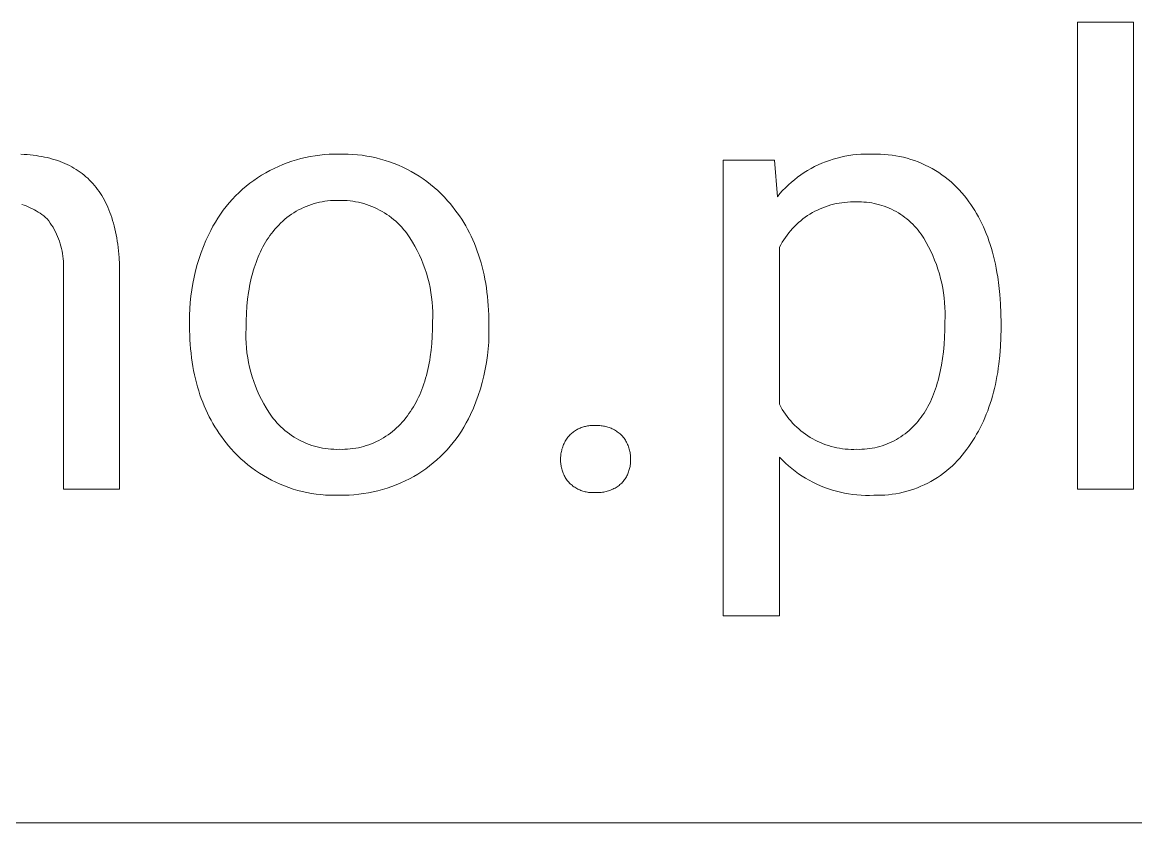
# Model space of a CAD drawing. Header units: millimetres. Extents: x 0 to 4030, y 0 to 2816.
# Drawn here: x 2957.8 to 3053.8, y 225.3 to 294.3 of the extents above; entities that cross this region are included whole.
import ezdxf

# ---------------------------------------------------------------- set-up
doc = ezdxf.new("R2010")
doc.units = ezdxf.units.MM
doc.header["$MEASUREMENT"] = 0
doc.layers.add('Domyślny', color=7, linetype='Continuous', true_color=0x000000)

msp = doc.modelspace()

# ---------------------------------------------------------------- linework, layer by layer
at = {"layer": 'Domyślny', "color": 18, "lineweight": 15, "true_color": 0x000000}
for p, q in [((3048.744, 254.042), (3048.744, 294.304)), ((3048.744, 294.304), (3053.589, 294.304)), ((3053.589, 294.304), (3053.589, 254.042)), ((2957.642, 282.923), (2957.912, 282.91)), ((2957.912, 282.91), (2958.178, 282.893)), ((2958.178, 282.893), (2958.44, 282.871)), ((2958.44, 282.871), (2958.697, 282.844)), ((2958.697, 282.844), (2958.95, 282.811)), ((2958.95, 282.811), (2959.198, 282.774)), ((2959.198, 282.774), (2959.442, 282.732)), ((2959.442, 282.732), (2959.681, 282.685)), ((2959.681, 282.685), (2959.917, 282.633)), ((2959.917, 282.633), (2960.148, 282.576)), ((2960.148, 282.576), (2960.374, 282.514)), ((2960.374, 282.514), (2960.596, 282.447)), ((2960.596, 282.447), (2960.814, 282.375)), ((2960.814, 282.375), (2961.027, 282.299)), ((2961.027, 282.299), (2961.236, 282.217)), ((2980.617, 282.19), (2981.006, 282.324)), ((2981.006, 282.324), (2981.399, 282.445)), ((2981.399, 282.445), (2981.795, 282.553)), ((2981.795, 282.553), (2982.196, 282.648)), ((2982.196, 282.648), (2982.599, 282.729)), ((2982.599, 282.729), (2983.005, 282.797)), ((2983.005, 282.797), (2983.412, 282.851)), ((2983.412, 282.851), (2983.822, 282.892)), ((2983.822, 282.892), (2984.232, 282.919)), ((2984.232, 282.919), (2984.643, 282.932)), ((2984.643, 282.932), (2985.054, 282.931)), ((2985.054, 282.931), (2985.46, 282.939)), ((2985.46, 282.939), (2985.865, 282.934)), ((2985.865, 282.934), (2986.27, 282.914)), ((2986.27, 282.914), (2986.674, 282.881)), ((2986.674, 282.881), (2987.077, 282.834)), ((2987.077, 282.834), (2987.478, 282.774)), ((2987.478, 282.774), (2987.876, 282.7)), ((2987.876, 282.7), (2988.272, 282.612)), ((2988.272, 282.612), (2988.665, 282.511)), ((2988.665, 282.511), (2989.054, 282.397)), ((2989.054, 282.397), (2989.439, 282.27)), ((3018.206, 243.139), (3018.206, 282.408)), ((3018.206, 282.408), (3022.635, 282.408)), ((3022.635, 282.408), (3022.876, 279.268)), ((3027.032, 282.279), (3027.357, 282.397)), ((3027.357, 282.397), (3027.686, 282.505)), ((3027.686, 282.505), (3028.019, 282.6)), ((3028.019, 282.6), (3028.355, 282.684)), ((3028.355, 282.684), (3028.693, 282.757)), ((3028.693, 282.757), (3029.034, 282.818)), ((3029.034, 282.818), (3029.376, 282.866)), ((3029.376, 282.866), (3029.72, 282.903)), ((3029.72, 282.903), (3030.065, 282.928)), ((3030.065, 282.928), (3030.411, 282.941)), ((3030.411, 282.941), (3030.757, 282.942)), ((3030.757, 282.942), (3031.103, 282.931)), ((3031.103, 282.931), (3031.436, 282.937)), ((3031.436, 282.937), (3031.769, 282.932)), ((3031.769, 282.932), (3032.102, 282.915)), ((3032.102, 282.915), (3032.434, 282.887)), ((3032.434, 282.887), (3032.764, 282.848)), ((3032.764, 282.848), (3033.094, 282.797)), ((3033.094, 282.797), (3033.421, 282.735)), ((3033.421, 282.735), (3033.746, 282.662)), ((3033.746, 282.662), (3034.068, 282.578)), ((3034.068, 282.578), (3034.387, 282.483)), ((3034.387, 282.483), (3034.703, 282.377)), ((3034.703, 282.377), (3035.015, 282.26)), ((2961.236, 282.217), (2961.441, 282.13)), ((2961.441, 282.13), (2961.641, 282.039)), ((2961.641, 282.039), (2961.837, 281.942)), ((2961.837, 281.942), (2962.029, 281.84)), ((2962.029, 281.84), (2962.216, 281.734)), ((2962.216, 281.734), (2962.398, 281.622)), ((2962.398, 281.622), (2962.577, 281.506)), ((2962.577, 281.506), (2962.751, 281.385)), ((2962.751, 281.385), (2962.921, 281.258)), ((2978.752, 281.329), (2979.113, 281.526)), ((2979.113, 281.526), (2979.48, 281.71)), ((2979.48, 281.71), (2979.854, 281.883)), ((2979.854, 281.883), (2980.233, 282.043)), ((2980.233, 282.043), (2980.617, 282.19)), ((2989.439, 282.27), (2989.819, 282.13)), ((2989.819, 282.13), (2990.195, 281.977)), ((2990.195, 281.977), (2990.565, 281.811)), ((2990.565, 281.811), (2990.929, 281.633)), ((2990.929, 281.633), (2991.287, 281.442)), ((2991.287, 281.442), (2991.638, 281.24)), ((3024.898, 281.145), (3025.185, 281.338)), ((3025.185, 281.338), (3025.479, 281.521)), ((3025.479, 281.521), (3025.779, 281.694)), ((3025.779, 281.694), (3026.084, 281.857)), ((3026.084, 281.857), (3026.395, 282.008)), ((3026.395, 282.008), (3026.712, 282.149)), ((3026.712, 282.149), (3027.032, 282.279)), ((3035.015, 282.26), (3035.323, 282.133)), ((3035.323, 282.133), (3035.626, 281.995)), ((3035.626, 281.995), (3035.924, 281.847)), ((3035.924, 281.847), (3036.218, 281.688)), ((3036.218, 281.688), (3036.505, 281.52)), ((3036.505, 281.52), (3036.787, 281.343)), ((3036.787, 281.343), (3037.062, 281.155)), ((2962.921, 281.258), (2963.086, 281.127)), ((2963.086, 281.127), (2963.247, 280.991)), ((2963.247, 280.991), (2963.404, 280.85)), ((2963.404, 280.85), (2963.556, 280.703)), ((2963.556, 280.703), (2963.704, 280.552)), ((2963.704, 280.552), (2963.847, 280.396)), ((2963.847, 280.396), (2963.987, 280.235)), ((2977.067, 280.167), (2977.387, 280.422)), ((2977.387, 280.422), (2977.716, 280.666)), ((2977.716, 280.666), (2978.053, 280.899)), ((2978.053, 280.899), (2978.398, 281.12)), ((2978.398, 281.12), (2978.752, 281.329)), ((2991.638, 281.24), (2991.982, 281.025)), ((2991.982, 281.025), (2992.319, 280.8)), ((2992.319, 280.8), (2992.648, 280.562)), ((2992.648, 280.562), (2992.968, 280.314)), ((3023.822, 280.277), (3024.08, 280.508)), ((3024.08, 280.508), (3024.345, 280.73)), ((3024.345, 280.73), (3024.618, 280.942)), ((3024.618, 280.942), (3024.898, 281.145)), ((3037.062, 281.155), (3037.331, 280.958)), ((3037.331, 280.958), (3037.593, 280.753)), ((3037.593, 280.753), (3037.848, 280.538)), ((3037.848, 280.538), (3038.095, 280.315)), ((2963.987, 280.235), (2964.121, 280.069)), ((2964.121, 280.069), (2964.252, 279.898)), ((2964.252, 279.898), (2964.378, 279.722)), ((2964.378, 279.722), (2964.5, 279.542)), ((2964.5, 279.542), (2964.617, 279.356)), ((2976.161, 279.338), (2976.453, 279.625)), ((2976.453, 279.625), (2976.756, 279.901)), ((2976.756, 279.901), (2977.067, 280.167)), ((2992.968, 280.314), (2993.28, 280.055)), ((2993.28, 280.055), (2993.583, 279.786)), ((2993.583, 279.786), (2993.877, 279.507)), ((2993.877, 279.507), (2994.161, 279.217)), ((3022.876, 279.268), (3023.099, 279.532)), ((3023.099, 279.532), (3023.332, 279.788)), ((3023.332, 279.788), (3023.573, 280.037)), ((3023.573, 280.037), (3023.822, 280.277)), ((3038.095, 280.315), (3038.334, 280.083)), ((3038.334, 280.083), (3038.566, 279.844)), ((3038.566, 279.844), (3038.789, 279.596)), ((3038.789, 279.596), (3039.003, 279.342)), ((2957.914, 278.534), (2957.728, 278.593)), ((2958.097, 278.468), (2957.914, 278.534)), ((2958.277, 278.396), (2958.097, 278.468)), ((2964.617, 279.356), (2964.731, 279.165)), ((2964.731, 279.165), (2964.839, 278.969)), ((2964.839, 278.969), (2964.944, 278.769)), ((2964.944, 278.769), (2965.044, 278.563)), ((2965.044, 278.563), (2965.139, 278.353)), ((2975.345, 278.421), (2975.606, 278.736)), ((2975.606, 278.736), (2975.878, 279.042)), ((2975.878, 279.042), (2976.161, 279.338)), ((2982.464, 278.517), (2982.24, 278.43)), ((2982.69, 278.597), (2982.464, 278.517)), ((2982.92, 278.668), (2982.69, 278.597)), ((2983.151, 278.732), (2982.92, 278.668)), ((2983.385, 278.787), (2983.151, 278.732)), ((2983.62, 278.835), (2983.385, 278.787)), ((2983.857, 278.874), (2983.62, 278.835)), ((2984.095, 278.905), (2983.857, 278.874)), ((2984.334, 278.927), (2984.095, 278.905)), ((2984.574, 278.942), (2984.334, 278.927)), ((2984.814, 278.948), (2984.574, 278.942)), ((2985.054, 278.945), (2984.814, 278.948)), ((2985.298, 278.948), (2985.054, 278.945)), ((2985.542, 278.943), (2985.298, 278.948)), ((2985.785, 278.929), (2985.542, 278.943)), ((2986.028, 278.906), (2985.785, 278.929)), ((2986.269, 278.875), (2986.028, 278.906)), ((2986.51, 278.836), (2986.269, 278.875)), ((2986.749, 278.789), (2986.51, 278.836)), ((2986.986, 278.733), (2986.749, 278.789)), ((2987.221, 278.669), (2986.986, 278.733)), ((2987.454, 278.597), (2987.221, 278.669)), ((2987.684, 278.517), (2987.454, 278.597)), ((2987.912, 278.429), (2987.684, 278.517)), ((2994.161, 279.217), (2994.435, 278.919)), ((2994.435, 278.919), (2994.656, 278.666)), ((2994.656, 278.666), (2994.869, 278.407)), ((3027.246, 278.48), (3027.013, 278.401)), ((3027.481, 278.551), (3027.246, 278.48)), ((3027.718, 278.613), (3027.481, 278.551)), ((3027.958, 278.667), (3027.718, 278.613)), ((3028.199, 278.713), (3027.958, 278.667)), ((3028.442, 278.751), (3028.199, 278.713)), ((3028.686, 278.78), (3028.442, 278.751)), ((3028.931, 278.8), (3028.686, 278.78)), ((3029.176, 278.813), (3028.931, 278.8)), ((3029.421, 278.816), (3029.176, 278.813)), ((3029.667, 278.811), (3029.421, 278.816)), ((3029.892, 278.816), (3029.667, 278.811)), ((3030.117, 278.813), (3029.892, 278.816)), ((3030.342, 278.802), (3030.117, 278.813)), ((3030.566, 278.783), (3030.342, 278.802)), ((3030.789, 278.757), (3030.566, 278.783)), ((3031.012, 278.723), (3030.789, 278.757)), ((3031.233, 278.682), (3031.012, 278.723)), ((3031.453, 278.632), (3031.233, 278.682)), ((3031.67, 278.576), (3031.453, 278.632)), ((3031.886, 278.512), (3031.67, 278.576)), ((3032.099, 278.441), (3031.886, 278.512)), ((3039.003, 279.342), (3039.209, 279.08)), ((3039.209, 279.08), (3039.391, 278.836)), ((3039.391, 278.836), (3039.567, 278.587)), ((3039.567, 278.587), (3039.738, 278.332)), ((2958.456, 278.317), (2958.277, 278.396)), ((2958.631, 278.233), (2958.456, 278.317)), ((2958.803, 278.142), (2958.631, 278.233)), ((2958.972, 278.046), (2958.803, 278.142)), ((2959.138, 277.943), (2958.972, 278.046)), ((2959.299, 277.836), (2959.138, 277.943)), ((2959.457, 277.722), (2959.299, 277.836)), ((2959.612, 277.603), (2959.457, 277.722)), ((2959.761, 277.479), (2959.612, 277.603)), ((2965.139, 278.353), (2965.231, 278.137)), ((2965.231, 278.137), (2965.318, 277.917)), ((2965.318, 277.917), (2965.401, 277.691)), ((2965.401, 277.691), (2965.479, 277.461)), ((2974.627, 277.425), (2974.855, 277.765)), ((2974.855, 277.765), (2975.094, 278.097)), ((2975.094, 278.097), (2975.345, 278.421)), ((2980.776, 277.611), (2980.585, 277.466)), ((2980.973, 277.75), (2980.776, 277.611)), ((2981.174, 277.881), (2980.973, 277.75)), ((2981.379, 278.006), (2981.174, 277.881)), ((2981.589, 278.123), (2981.379, 278.006)), ((2981.802, 278.233), (2981.589, 278.123)), ((2982.019, 278.335), (2981.802, 278.233)), ((2982.24, 278.43), (2982.019, 278.335)), ((2988.136, 278.334), (2987.912, 278.429)), ((2988.356, 278.23), (2988.136, 278.334)), ((2988.573, 278.119), (2988.356, 278.23)), ((2988.786, 278.001), (2988.573, 278.119)), ((2988.995, 277.875), (2988.786, 278.001)), ((2989.2, 277.743), (2988.995, 277.875)), ((2989.399, 277.603), (2989.2, 277.743)), ((2989.594, 277.456), (2989.399, 277.603)), ((2994.869, 278.407), (2995.075, 278.144)), ((2995.075, 278.144), (2995.275, 277.876)), ((2995.275, 277.876), (2995.467, 277.602)), ((2995.467, 277.602), (2995.652, 277.323)), ((3025.278, 277.493), (3025.08, 277.347)), ((3025.48, 277.633), (3025.278, 277.493)), ((3025.687, 277.765), (3025.48, 277.633)), ((3025.898, 277.89), (3025.687, 277.765)), ((3026.114, 278.007), (3025.898, 277.89)), ((3026.333, 278.118), (3026.114, 278.007)), ((3026.557, 278.22), (3026.333, 278.118)), ((3026.783, 278.315), (3026.557, 278.22)), ((3027.013, 278.401), (3026.783, 278.315)), ((3032.31, 278.362), (3032.099, 278.441)), ((3032.518, 278.276), (3032.31, 278.362)), ((3032.723, 278.183), (3032.518, 278.276)), ((3032.925, 278.083), (3032.723, 278.183)), ((3033.123, 277.977), (3032.925, 278.083)), ((3033.317, 277.863), (3033.123, 277.977)), ((3033.508, 277.743), (3033.317, 277.863)), ((3033.694, 277.617), (3033.508, 277.743)), ((3033.875, 277.484), (3033.694, 277.617)), ((3039.738, 278.332), (3039.902, 278.071)), ((3039.902, 278.071), (3040.061, 277.804)), ((3040.061, 277.804), (3040.214, 277.532)), ((3040.214, 277.532), (3040.361, 277.253)), ((2959.907, 277.35), (2959.761, 277.479)), ((2960.042, 277.175), (2959.907, 277.35)), ((2960.171, 276.996), (2960.042, 277.175)), ((2960.294, 276.812), (2960.171, 276.996)), ((2960.411, 276.625), (2960.294, 276.812)), ((2960.521, 276.433), (2960.411, 276.625)), ((2965.479, 277.461), (2965.553, 277.226)), ((2965.553, 277.226), (2965.623, 276.985)), ((2965.623, 276.985), (2965.688, 276.74)), ((2965.688, 276.74), (2965.749, 276.49)), ((2974.014, 276.361), (2974.206, 276.723)), ((2974.206, 276.723), (2974.41, 277.077)), ((2974.41, 277.077), (2974.627, 277.425)), ((2979.709, 276.647), (2979.552, 276.465)), ((2979.873, 276.823), (2979.709, 276.647)), ((2980.042, 276.993), (2979.873, 276.823)), ((2980.218, 277.157), (2980.042, 276.993)), ((2980.399, 277.315), (2980.218, 277.157)), ((2980.585, 277.466), (2980.399, 277.315)), ((2989.783, 277.303), (2989.594, 277.456)), ((2989.967, 277.143), (2989.783, 277.303)), ((2990.146, 276.977), (2989.967, 277.143)), ((2990.318, 276.805), (2990.146, 276.977)), ((2990.485, 276.627), (2990.318, 276.805)), ((2990.645, 276.443), (2990.485, 276.627)), ((2995.652, 277.323), (2995.83, 277.039)), ((2995.83, 277.039), (2996.001, 276.75)), ((2996.001, 276.75), (2996.165, 276.455)), ((3024.345, 276.696), (3024.176, 276.518)), ((3024.521, 276.868), (3024.345, 276.696)), ((3024.702, 277.034), (3024.521, 276.868)), ((3024.888, 277.194), (3024.702, 277.034)), ((3025.08, 277.347), (3024.888, 277.194)), ((3034.052, 277.345), (3033.875, 277.484)), ((3034.224, 277.2), (3034.052, 277.345)), ((3034.391, 277.049), (3034.224, 277.2)), ((3034.553, 276.893), (3034.391, 277.049)), ((3034.71, 276.731), (3034.553, 276.893)), ((3034.86, 276.564), (3034.71, 276.731)), ((3035.005, 276.392), (3034.86, 276.564)), ((3040.361, 277.253), (3040.503, 276.968)), ((3040.503, 276.968), (3040.638, 276.678)), ((3040.638, 276.678), (3040.768, 276.381)), ((2960.624, 276.238), (2960.521, 276.433)), ((2960.721, 276.039), (2960.624, 276.238)), ((2960.811, 275.837), (2960.721, 276.039)), ((2960.894, 275.633), (2960.811, 275.837)), ((2960.97, 275.425), (2960.894, 275.633)), ((2965.749, 276.49), (2965.806, 276.235)), ((2965.806, 276.235), (2965.858, 275.975)), ((2965.858, 275.975), (2965.906, 275.71)), ((2965.906, 275.71), (2965.949, 275.44)), ((2973.603, 275.49), (2973.835, 275.993)), ((2973.835, 275.993), (2974.014, 276.361)), ((2978.991, 275.722), (2978.864, 275.533)), ((2979.122, 275.907), (2978.991, 275.722)), ((2979.257, 276.087), (2979.122, 275.907)), ((2979.401, 276.279), (2979.257, 276.087)), ((2979.552, 276.465), (2979.401, 276.279)), ((2990.799, 276.254), (2990.645, 276.443)), ((2990.946, 276.06), (2990.799, 276.254)), ((2991.183, 275.71), (2990.946, 276.06)), ((2991.408, 275.353), (2991.183, 275.71)), ((2996.165, 276.455), (2996.322, 276.155)), ((2996.322, 276.155), (2996.472, 275.85)), ((2996.472, 275.85), (2996.615, 275.54)), ((3023.564, 275.751), (3023.428, 275.546)), ((3023.707, 275.95), (3023.564, 275.751)), ((3023.857, 276.145), (3023.707, 275.95)), ((3024.013, 276.334), (3023.857, 276.145)), ((3024.176, 276.518), (3024.013, 276.334)), ((3035.144, 276.215), (3035.005, 276.392)), ((3035.277, 276.033), (3035.144, 276.215)), ((3035.501, 275.679), (3035.277, 276.033)), ((3035.714, 275.317), (3035.501, 275.679)), ((3040.768, 276.381), (3040.892, 276.079)), ((3040.892, 276.079), (3041.01, 275.771)), ((3041.01, 275.771), (3041.123, 275.456)), ((2961.038, 275.215), (2960.97, 275.425)), ((2961.099, 275.003), (2961.038, 275.215)), ((2961.153, 274.789), (2961.099, 275.003)), ((2961.2, 274.573), (2961.153, 274.789)), ((2965.949, 275.44), (2965.989, 275.165)), ((2965.989, 275.165), (2966.054, 274.6)), ((2973.189, 274.463), (2973.387, 274.98)), ((2973.387, 274.98), (2973.603, 275.49)), ((2978.401, 274.726), (2978.296, 274.512)), ((2978.51, 274.935), (2978.401, 274.726)), ((2978.624, 275.139), (2978.51, 274.935)), ((2978.742, 275.338), (2978.624, 275.139)), ((2978.864, 275.533), (2978.742, 275.338)), ((2991.621, 274.988), (2991.408, 275.353)), ((2991.82, 274.615), (2991.621, 274.988)), ((2992.007, 274.236), (2991.82, 274.615)), ((2996.615, 275.54), (2996.75, 275.225)), ((2996.75, 275.225), (2996.879, 274.905)), ((2996.879, 274.905), (2997.001, 274.579)), ((3023.178, 275.123), (3023.064, 274.906)), ((3023.064, 274.906), (3023.064, 261.365)), ((3023.3, 275.337), (3023.178, 275.123)), ((3023.428, 275.546), (3023.3, 275.337)), ((3035.914, 274.948), (3035.714, 275.317)), ((3036.102, 274.573), (3035.914, 274.948)), ((3041.123, 275.456), (3041.229, 275.136)), ((3041.229, 275.136), (3041.33, 274.81)), ((3041.33, 274.81), (3041.425, 274.478)), ((2961.239, 274.355), (2961.2, 274.573)), ((2961.271, 274.137), (2961.239, 274.355)), ((2961.295, 273.917), (2961.271, 274.137)), ((2961.312, 273.697), (2961.295, 273.917)), ((2961.321, 273.476), (2961.312, 273.697)), ((2966.054, 274.6), (2966.103, 274.015)), ((2966.103, 274.015), (2966.134, 273.411)), ((2972.845, 273.411), (2973.008, 273.94)), ((2973.008, 273.94), (2973.189, 274.463)), ((2978.006, 273.84), (2977.917, 273.607)), ((2978.098, 274.069), (2978.006, 273.84)), ((2978.195, 274.293), (2978.098, 274.069)), ((2978.296, 274.512), (2978.195, 274.293)), ((2992.18, 273.851), (2992.007, 274.236)), ((2992.34, 273.459), (2992.18, 273.851)), ((2997.001, 274.579), (2997.116, 274.248)), ((2997.116, 274.248), (2997.224, 273.912)), ((2997.224, 273.912), (2997.325, 273.571)), ((3036.277, 274.192), (3036.102, 274.573)), ((3036.439, 273.805), (3036.277, 274.192)), ((3036.588, 273.412), (3036.439, 273.805)), ((3041.425, 274.478), (3041.514, 274.14)), ((3041.514, 274.14), (3041.598, 273.796)), ((3041.598, 273.796), (3041.676, 273.446)), ((2961.303, 272.814), (2961.316, 273.034)), ((2961.303, 254.052), (2961.303, 272.814)), ((2961.316, 273.034), (2961.322, 273.255)), ((2961.322, 273.255), (2961.321, 273.476)), ((2966.134, 273.411), (2966.147, 272.787)), ((2966.147, 272.787), (2966.147, 254.052)), ((2972.571, 272.338), (2972.699, 272.877)), ((2972.699, 272.877), (2972.845, 273.411)), ((2977.679, 272.877), (2977.608, 272.624)), ((2977.754, 273.125), (2977.679, 272.877)), ((2977.833, 273.369), (2977.754, 273.125)), ((2977.917, 273.607), (2977.833, 273.369)), ((2992.486, 273.063), (2992.34, 273.459)), ((2992.618, 272.662), (2992.486, 273.063)), ((2997.325, 273.571), (2997.419, 273.225)), ((2997.419, 273.225), (2997.506, 272.873)), ((2997.506, 272.873), (2997.585, 272.516)), ((3036.724, 273.015), (3036.588, 273.412)), ((3036.847, 272.614), (3036.724, 273.015)), ((3041.676, 273.446), (3041.748, 273.091)), ((3041.748, 273.091), (3041.814, 272.729)), ((3041.814, 272.729), (3041.874, 272.361)), ((2972.369, 271.25), (2972.461, 271.796)), ((2972.461, 271.796), (2972.571, 272.338)), ((2977.42, 271.836), (2977.366, 271.564)), ((2977.478, 272.104), (2977.42, 271.836)), ((2977.541, 272.367), (2977.478, 272.104)), ((2977.608, 272.624), (2977.541, 272.367)), ((2992.736, 272.256), (2992.618, 272.662)), ((2992.839, 271.846), (2992.736, 272.256)), ((2992.929, 271.433), (2992.839, 271.846)), ((2997.585, 272.516), (2997.658, 272.154)), ((2997.658, 272.154), (2997.724, 271.787)), ((2997.724, 271.787), (2997.783, 271.415)), ((3036.956, 272.209), (3036.847, 272.614)), ((3037.052, 271.8), (3036.956, 272.209)), ((3037.134, 271.389), (3037.052, 271.8)), ((3041.874, 272.361), (3041.978, 271.608)), ((2972.295, 270.701), (2972.369, 271.25)), ((2977.271, 271.004), (2977.194, 270.425)), ((2977.317, 271.286), (2977.271, 271.004)), ((2977.366, 271.564), (2977.317, 271.286)), ((2993.004, 271.017), (2992.929, 271.433)), ((2993.064, 270.599), (2993.004, 271.017)), ((2997.783, 271.415), (2997.835, 271.037)), ((2997.835, 271.037), (2997.88, 270.655)), ((3037.202, 270.975), (3037.134, 271.389)), ((3037.256, 270.559), (3037.202, 270.975)), ((3041.978, 271.608), (3042.058, 270.831)), ((3042.058, 270.831), (3042.116, 270.03)), ((2972.203, 269.598), (2972.24, 270.15)), ((2972.24, 270.15), (2972.295, 270.701)), ((2977.133, 269.826), (2977.09, 269.208)), ((2977.194, 270.425), (2977.133, 269.826)), ((2993.11, 270.179), (2993.064, 270.599)), ((2993.142, 269.758), (2993.11, 270.179)), ((2997.88, 270.655), (2997.919, 270.267)), ((2997.919, 270.267), (2997.95, 269.874)), ((2997.95, 269.874), (2997.974, 269.475)), ((3037.296, 270.141), (3037.256, 270.559)), ((3037.322, 269.722), (3037.296, 270.141)), ((3042.116, 270.03), (3042.15, 269.205)), ((2972.184, 269.044), (2972.203, 269.598)), ((2972.184, 268.491), (2972.184, 269.044)), ((2977.09, 269.208), (2977.064, 268.571)), ((2993.158, 269.336), (2993.142, 269.758)), ((2993.147, 268.491), (2993.16, 268.913)), ((2993.16, 268.913), (2993.158, 269.336)), ((2997.974, 269.475), (2997.991, 269.072)), ((2997.991, 269.072), (2998.005, 268.249)), ((3037.317, 268.464), (3037.333, 268.883)), ((3037.334, 269.303), (3037.322, 269.722)), ((3037.333, 268.883), (3037.334, 269.303)), ((3042.15, 269.205), (3042.162, 268.357)), ((2972.184, 268.155), (2972.184, 268.491)), ((2972.187, 267.744), (2972.184, 268.155)), ((2977.056, 267.914), (2977.042, 267.491)), ((2977.064, 268.571), (2977.056, 267.914)), ((2993.139, 267.848), (2993.147, 268.491)), ((2998.005, 267.914), (2998.004, 267.325)), ((2998.005, 268.249), (2998.005, 267.914)), ((3037.309, 267.793), (3037.317, 268.464)), ((3042.162, 267.914), (3042.15, 267.116)), ((3042.162, 268.357), (3042.162, 267.914)), ((2972.198, 267.338), (2972.187, 267.744)), ((2972.216, 266.937), (2972.198, 267.338)), ((2972.241, 266.541), (2972.216, 266.937)), ((2977.042, 267.491), (2977.044, 267.069)), ((2977.044, 267.069), (2977.06, 266.647)), ((2993.072, 266.618), (2993.113, 267.224)), ((2993.113, 267.224), (2993.139, 267.848)), ((2998.004, 267.325), (2997.982, 266.737)), ((3037.245, 266.513), (3037.285, 267.142)), ((3037.285, 267.142), (3037.309, 267.793)), ((3042.15, 267.116), (3042.116, 266.337)), ((2972.272, 266.15), (2972.241, 266.541)), ((2972.311, 265.765), (2972.272, 266.15)), ((2977.06, 266.647), (2977.091, 266.225)), ((2977.091, 266.225), (2977.137, 265.805)), ((2992.937, 265.46), (2993.013, 266.03)), ((2993.013, 266.03), (2993.072, 266.618)), ((2997.939, 266.15), (2997.877, 265.564)), ((2997.982, 266.737), (2997.939, 266.15)), ((3037.189, 265.905), (3037.245, 266.513)), ((3042.116, 266.337), (3042.058, 265.578)), ((2972.357, 265.385), (2972.311, 265.765)), ((2972.41, 265.009), (2972.357, 265.385)), ((2972.47, 264.639), (2972.41, 265.009)), ((2977.137, 265.805), (2977.198, 265.387)), ((2977.198, 265.387), (2977.272, 264.971)), ((2992.845, 264.908), (2992.893, 265.182)), ((2992.893, 265.182), (2992.937, 265.46)), ((2997.877, 265.564), (2997.794, 264.982)), ((3037.029, 264.752), (3037.117, 265.318)), ((3037.117, 265.318), (3037.189, 265.905)), ((3042.058, 265.578), (3041.978, 264.839)), ((2972.537, 264.275), (2972.47, 264.639)), ((2972.611, 263.915), (2972.537, 264.275)), ((2977.272, 264.971), (2977.362, 264.558)), ((2977.362, 264.558), (2977.466, 264.148)), ((2977.466, 264.148), (2977.584, 263.743)), ((2992.608, 263.859), (2992.674, 264.115)), ((2992.674, 264.115), (2992.735, 264.375)), ((2992.735, 264.375), (2992.792, 264.639)), ((2992.792, 264.639), (2992.845, 264.908)), ((2997.691, 264.402), (2997.568, 263.826)), ((2997.794, 264.982), (2997.691, 264.402)), ((3036.867, 263.944), (3036.925, 264.208)), ((3036.925, 264.208), (3036.979, 264.478)), ((3036.979, 264.478), (3037.029, 264.752)), ((3041.874, 264.119), (3041.814, 263.766)), ((3041.929, 264.476), (3041.874, 264.119)), ((3041.978, 264.839), (3041.929, 264.476)), ((2972.691, 263.56), (2972.611, 263.915)), ((2972.779, 263.211), (2972.691, 263.56)), ((2972.874, 262.867), (2972.779, 263.211)), ((2977.584, 263.743), (2977.716, 263.341)), ((2977.716, 263.341), (2977.862, 262.945)), ((2992.304, 262.882), (2992.386, 263.12)), ((2992.386, 263.12), (2992.465, 263.362)), ((2992.465, 263.362), (2992.539, 263.608)), ((2992.539, 263.608), (2992.608, 263.859)), ((2997.426, 263.255), (2997.263, 262.689)), ((2997.568, 263.826), (2997.426, 263.255)), ((3036.596, 262.939), (3036.669, 263.182)), ((3036.669, 263.182), (3036.739, 263.431)), ((3036.739, 263.431), (3036.805, 263.685)), ((3036.805, 263.685), (3036.867, 263.944)), ((3041.748, 263.418), (3041.676, 263.075)), ((3041.814, 263.766), (3041.748, 263.418)), ((2972.976, 262.527), (2972.874, 262.867)), ((2973.085, 262.193), (2972.976, 262.527)), ((2973.201, 261.864), (2973.085, 262.193)), ((2977.862, 262.945), (2978.021, 262.554)), ((2978.021, 262.554), (2978.195, 262.168)), ((2978.195, 262.168), (2978.381, 261.789)), ((2991.93, 261.978), (2992.03, 262.197)), ((2992.03, 262.197), (2992.125, 262.421)), ((2992.125, 262.421), (2992.217, 262.649)), ((2992.217, 262.649), (2992.304, 262.882)), ((2997.082, 262.129), (2996.881, 261.576)), ((2997.263, 262.689), (2997.082, 262.129)), ((3036.261, 262.02), (3036.351, 262.242)), ((3036.351, 262.242), (3036.436, 262.469)), ((3036.436, 262.469), (3036.518, 262.702)), ((3036.518, 262.702), (3036.596, 262.939)), ((3041.514, 262.404), (3041.425, 262.076)), ((3041.598, 262.737), (3041.514, 262.404)), ((3041.676, 263.075), (3041.598, 262.737)), ((2973.323, 261.54), (2973.201, 261.864)), ((2973.453, 261.222), (2973.323, 261.54)), ((2973.59, 260.908), (2973.453, 261.222)), ((2978.381, 261.789), (2978.581, 261.417)), ((2978.581, 261.417), (2978.794, 261.051)), ((2991.486, 261.145), (2991.604, 261.347)), ((2991.604, 261.347), (2991.717, 261.553)), ((2991.717, 261.553), (2991.825, 261.763)), ((2991.825, 261.763), (2991.93, 261.978)), ((2996.881, 261.576), (2996.66, 261.03)), ((3023.064, 261.365), (3023.18, 261.147)), ((3035.754, 260.991), (3035.863, 261.186)), ((3035.863, 261.186), (3035.968, 261.387)), ((3035.968, 261.387), (3036.07, 261.593)), ((3036.07, 261.593), (3036.167, 261.804)), ((3036.167, 261.804), (3036.261, 262.02)), ((3041.229, 261.434), (3041.123, 261.12)), ((3041.33, 261.752), (3041.229, 261.434)), ((3041.425, 262.076), (3041.33, 261.752)), ((2973.733, 260.599), (2973.59, 260.908)), ((2973.884, 260.296), (2973.733, 260.599)), ((2974.041, 259.997), (2973.884, 260.296)), ((2978.794, 261.051), (2979.019, 260.694)), ((2979.019, 260.694), (2979.257, 260.345)), ((2979.257, 260.345), (2979.403, 260.152)), ((2990.833, 260.196), (2990.973, 260.385)), ((2990.973, 260.385), (2991.108, 260.568)), ((2991.108, 260.568), (2991.238, 260.756)), ((2991.238, 260.756), (2991.364, 260.949)), ((2991.364, 260.949), (2991.486, 261.145)), ((2996.422, 260.492), (2996.243, 260.124)), ((2996.66, 261.03), (2996.422, 260.492)), ((3023.18, 261.147), (3023.303, 260.933)), ((3023.303, 260.933), (3023.434, 260.724)), ((3023.434, 260.724), (3023.572, 260.52)), ((3023.572, 260.52), (3023.717, 260.32)), ((3023.717, 260.32), (3023.869, 260.126)), ((3035.145, 260.084), (3035.277, 260.264)), ((3035.277, 260.264), (3035.402, 260.438)), ((3035.402, 260.438), (3035.523, 260.617)), ((3035.523, 260.617), (3035.64, 260.801)), ((3035.64, 260.801), (3035.754, 260.991)), ((3040.768, 260.208), (3040.638, 259.914)), ((3040.892, 260.507), (3040.768, 260.208)), ((3041.01, 260.811), (3040.892, 260.507)), ((3041.123, 261.12), (3041.01, 260.811)), ((2974.205, 259.704), (2974.041, 259.997)), ((2974.376, 259.416), (2974.205, 259.704)), ((2974.554, 259.133), (2974.376, 259.416)), ((2979.403, 260.152), (2979.556, 259.964)), ((2979.556, 259.964), (2979.715, 259.782)), ((2979.715, 259.782), (2979.88, 259.605)), ((2979.88, 259.605), (2980.051, 259.434)), ((2980.051, 259.434), (2980.229, 259.27)), ((2980.229, 259.27), (2980.411, 259.111)), ((2989.867, 259.173), (2990.042, 259.329)), ((2990.042, 259.329), (2990.212, 259.492)), ((2990.212, 259.492), (2990.376, 259.66)), ((2990.376, 259.66), (2990.534, 259.833)), ((2990.534, 259.833), (2990.687, 260.012)), ((2990.687, 260.012), (2990.833, 260.196)), ((2995.849, 259.408), (2995.634, 259.06)), ((2996.052, 259.763), (2995.849, 259.408)), ((2996.243, 260.124), (2996.052, 259.763)), ((3005.708, 259.243), (3005.793, 259.284)), ((3005.793, 259.284), (3005.88, 259.322)), ((3005.88, 259.322), (3005.968, 259.357)), ((3005.968, 259.357), (3006.057, 259.389)), ((3006.057, 259.389), (3006.147, 259.418)), ((3006.147, 259.418), (3006.238, 259.444)), ((3006.238, 259.444), (3006.33, 259.467)), ((3006.33, 259.467), (3006.423, 259.487)), ((3006.423, 259.487), (3006.516, 259.503)), ((3006.516, 259.503), (3006.61, 259.517)), ((3006.61, 259.517), (3006.704, 259.527)), ((3006.704, 259.527), (3006.798, 259.534)), ((3006.798, 259.534), (3006.893, 259.538)), ((3006.893, 259.538), (3006.988, 259.538)), ((3006.988, 259.538), (3007.082, 259.536)), ((3007.082, 259.536), (3007.177, 259.53)), ((3007.177, 259.53), (3007.277, 259.535)), ((3007.277, 259.535), (3007.377, 259.537)), ((3007.377, 259.537), (3007.477, 259.535)), ((3007.477, 259.535), (3007.578, 259.53)), ((3007.578, 259.53), (3007.678, 259.521)), ((3007.678, 259.521), (3007.777, 259.51)), ((3007.777, 259.51), (3007.876, 259.494)), ((3007.876, 259.494), (3007.975, 259.476)), ((3007.975, 259.476), (3008.073, 259.454)), ((3008.073, 259.454), (3008.17, 259.429)), ((3008.17, 259.429), (3008.266, 259.4)), ((3008.266, 259.4), (3008.361, 259.369)), ((3008.361, 259.369), (3008.455, 259.334)), ((3008.455, 259.334), (3008.548, 259.296)), ((3008.548, 259.296), (3008.639, 259.255)), ((3008.639, 259.255), (3008.729, 259.211)), ((3023.869, 260.126), (3024.027, 259.937)), ((3024.027, 259.937), (3024.192, 259.753)), ((3024.192, 259.753), (3024.363, 259.575)), ((3024.363, 259.575), (3024.54, 259.404)), ((3024.54, 259.404), (3024.723, 259.238)), ((3034.233, 259.108), (3034.398, 259.257)), ((3034.398, 259.257), (3034.559, 259.412)), ((3034.559, 259.412), (3034.714, 259.573)), ((3034.714, 259.573), (3034.863, 259.738)), ((3034.863, 259.738), (3035.007, 259.909)), ((3035.007, 259.909), (3035.145, 260.084)), ((3040.361, 259.34), (3040.214, 259.061)), ((3040.503, 259.625), (3040.361, 259.34)), ((3040.638, 259.914), (3040.503, 259.625)), ((2974.739, 258.855), (2974.554, 259.133)), ((2974.931, 258.581), (2974.739, 258.855)), ((2975.13, 258.313), (2974.931, 258.581)), ((2975.336, 258.05), (2975.13, 258.313)), ((2980.411, 259.111), (2980.6, 258.959)), ((2980.6, 258.959), (2980.793, 258.814)), ((2980.793, 258.814), (2980.991, 258.675)), ((2980.991, 258.675), (2981.194, 258.543)), ((2981.194, 258.543), (2981.402, 258.419)), ((2981.402, 258.419), (2981.613, 258.301)), ((2981.613, 258.301), (2981.829, 258.191)), ((2988.508, 258.254), (2988.715, 258.365)), ((2988.715, 258.365), (2988.918, 258.483)), ((2988.918, 258.483), (2989.117, 258.608)), ((2989.117, 258.608), (2989.312, 258.74)), ((2989.312, 258.74), (2989.502, 258.878)), ((2989.502, 258.878), (2989.687, 259.022)), ((2989.687, 259.022), (2989.867, 259.173)), ((2995.169, 258.388), (2994.92, 258.064)), ((2995.407, 258.72), (2995.169, 258.388)), ((2995.634, 259.06), (2995.407, 258.72)), ((3004.64, 258.269), (3004.696, 258.356)), ((3004.696, 258.356), (3004.755, 258.441)), ((3004.755, 258.441), (3004.817, 258.525)), ((3004.817, 258.525), (3004.882, 258.606)), ((3004.882, 258.606), (3004.949, 258.684)), ((3004.949, 258.684), (3005.016, 258.751)), ((3005.016, 258.751), (3005.085, 258.816)), ((3005.085, 258.816), (3005.156, 258.879)), ((3005.156, 258.879), (3005.229, 258.939)), ((3005.229, 258.939), (3005.305, 258.996)), ((3005.305, 258.996), (3005.382, 259.051)), ((3005.382, 259.051), (3005.461, 259.103)), ((3005.461, 259.103), (3005.542, 259.152)), ((3005.542, 259.152), (3005.624, 259.199)), ((3005.624, 259.199), (3005.708, 259.243)), ((3008.729, 259.211), (3008.818, 259.163)), ((3008.818, 259.163), (3008.905, 259.113)), ((3008.905, 259.113), (3008.99, 259.06)), ((3008.99, 259.06), (3009.073, 259.004)), ((3009.073, 259.004), (3009.154, 258.946)), ((3009.154, 258.946), (3009.234, 258.884)), ((3009.234, 258.884), (3009.311, 258.82)), ((3009.311, 258.82), (3009.386, 258.754)), ((3009.386, 258.754), (3009.458, 258.684)), ((3009.458, 258.684), (3009.526, 258.606)), ((3009.526, 258.606), (3009.591, 258.525)), ((3009.591, 258.525), (3009.653, 258.442)), ((3009.653, 258.442), (3009.712, 258.357)), ((3009.712, 258.357), (3009.768, 258.27)), ((3024.723, 259.238), (3024.911, 259.079)), ((3024.911, 259.079), (3025.105, 258.927)), ((3025.105, 258.927), (3025.304, 258.781)), ((3025.304, 258.781), (3025.508, 258.643)), ((3025.508, 258.643), (3025.717, 258.511)), ((3025.717, 258.511), (3025.93, 258.387)), ((3025.93, 258.387), (3026.148, 258.27)), ((3032.946, 258.229), (3033.142, 258.336)), ((3033.142, 258.336), (3033.335, 258.449)), ((3033.335, 258.449), (3033.523, 258.568)), ((3033.523, 258.568), (3033.707, 258.694)), ((3033.707, 258.694), (3033.887, 258.826)), ((3033.887, 258.826), (3034.062, 258.964)), ((3034.062, 258.964), (3034.233, 259.108)), ((3039.902, 258.516), (3039.738, 258.251)), ((3040.061, 258.786), (3039.902, 258.516)), ((3040.214, 259.061), (3040.061, 258.786)), ((2975.548, 257.793), (2975.336, 258.05)), ((2975.767, 257.54), (2975.548, 257.793)), ((2976.04, 257.241), (2975.767, 257.54)), ((2981.829, 258.191), (2982.048, 258.089)), ((2982.048, 258.089), (2982.27, 257.994)), ((2982.27, 257.994), (2982.496, 257.907)), ((2982.496, 257.907), (2982.725, 257.828)), ((2982.725, 257.828), (2982.956, 257.757)), ((2982.956, 257.757), (2983.19, 257.694)), ((2983.19, 257.694), (2983.425, 257.639)), ((2983.425, 257.639), (2983.663, 257.592)), ((2983.663, 257.592), (2983.902, 257.554)), ((2983.902, 257.554), (2984.142, 257.523)), ((2984.142, 257.523), (2984.383, 257.501)), ((2984.383, 257.501), (2984.624, 257.488)), ((2984.624, 257.488), (2984.866, 257.483)), ((2984.866, 257.483), (2985.108, 257.486)), ((2985.108, 257.486), (2985.343, 257.482)), ((2985.343, 257.482), (2985.578, 257.487)), ((2985.578, 257.487), (2985.812, 257.499)), ((2985.812, 257.499), (2986.046, 257.52)), ((2986.046, 257.52), (2986.279, 257.548)), ((2986.279, 257.548), (2986.512, 257.584)), ((2986.512, 257.584), (2986.742, 257.628)), ((2986.742, 257.628), (2986.971, 257.68)), ((2986.971, 257.68), (2987.199, 257.739)), ((2987.199, 257.739), (2987.424, 257.806)), ((2987.424, 257.806), (2987.646, 257.881)), ((2987.646, 257.881), (2987.867, 257.963)), ((2987.867, 257.963), (2988.084, 258.053)), ((2988.084, 258.053), (2988.298, 258.15)), ((2988.298, 258.15), (2988.508, 258.254)), ((2994.389, 257.442), (2994.108, 257.144)), ((2994.66, 257.748), (2994.389, 257.442)), ((2994.92, 258.064), (2994.66, 257.748)), ((3004.253, 257.312), (3004.276, 257.413)), ((3004.276, 257.413), (3004.303, 257.513)), ((3004.303, 257.513), (3004.334, 257.612)), ((3004.334, 257.612), (3004.368, 257.71)), ((3004.368, 257.71), (3004.405, 257.807)), ((3004.405, 257.807), (3004.446, 257.902)), ((3004.446, 257.902), (3004.489, 257.996)), ((3004.489, 257.996), (3004.536, 258.089)), ((3004.536, 258.089), (3004.586, 258.18)), ((3004.586, 258.18), (3004.64, 258.269)), ((3009.768, 258.27), (3009.821, 258.181)), ((3009.821, 258.181), (3009.871, 258.09)), ((3009.871, 258.09), (3009.917, 257.997)), ((3009.917, 257.997), (3009.961, 257.903)), ((3009.961, 257.903), (3010.001, 257.807)), ((3010.001, 257.807), (3010.037, 257.711)), ((3010.037, 257.711), (3010.071, 257.612)), ((3010.071, 257.612), (3010.1, 257.513)), ((3010.1, 257.513), (3010.127, 257.413)), ((3010.127, 257.413), (3010.15, 257.312)), ((3026.148, 258.27), (3026.369, 258.161)), ((3026.369, 258.161), (3026.594, 258.06)), ((3026.594, 258.06), (3026.822, 257.966)), ((3026.822, 257.966), (3027.053, 257.881)), ((3027.053, 257.881), (3027.287, 257.803)), ((3027.287, 257.803), (3027.524, 257.734)), ((3027.524, 257.734), (3027.763, 257.673)), ((3027.763, 257.673), (3028.004, 257.62)), ((3028.004, 257.62), (3028.246, 257.575)), ((3028.246, 257.575), (3028.49, 257.539)), ((3028.49, 257.539), (3028.735, 257.511)), ((3028.735, 257.511), (3028.981, 257.492)), ((3028.981, 257.492), (3029.228, 257.482)), ((3029.228, 257.482), (3029.474, 257.48)), ((3029.474, 257.48), (3029.721, 257.486)), ((3029.721, 257.486), (3029.944, 257.484)), ((3029.944, 257.484), (3030.167, 257.489)), ((3030.167, 257.489), (3030.389, 257.501)), ((3030.389, 257.501), (3030.612, 257.522)), ((3030.612, 257.522), (3030.833, 257.549)), ((3030.833, 257.549), (3031.053, 257.585)), ((3031.053, 257.585), (3031.272, 257.627)), ((3031.272, 257.627), (3031.489, 257.677)), ((3031.489, 257.677), (3031.705, 257.735)), ((3031.705, 257.735), (3031.918, 257.8)), ((3031.918, 257.8), (3032.13, 257.871)), ((3032.13, 257.871), (3032.338, 257.95)), ((3032.338, 257.95), (3032.544, 258.036)), ((3032.544, 258.036), (3032.747, 258.129)), ((3032.747, 258.129), (3032.946, 258.229)), ((3039.209, 257.486), (3039.018, 257.228)), ((3039.391, 257.736), (3039.209, 257.486)), ((3039.567, 257.991), (3039.391, 257.736)), ((3039.738, 258.251), (3039.567, 257.991)), ((2976.322, 256.952), (2976.04, 257.241)), ((2976.614, 256.673), (2976.322, 256.952)), ((2976.916, 256.404), (2976.614, 256.673)), ((2977.226, 256.146), (2976.916, 256.404)), ((2993.517, 256.579), (2993.208, 256.312)), ((2993.818, 256.857), (2993.517, 256.579)), ((2994.108, 257.144), (2993.818, 256.857)), ((3004.183, 256.695), (3004.186, 256.798)), ((3004.184, 256.591), (3004.183, 256.695)), ((3004.184, 256.491), (3004.184, 256.591)), ((3004.187, 256.39), (3004.184, 256.491)), ((3004.186, 256.798), (3004.192, 256.902)), ((3004.194, 256.29), (3004.187, 256.39)), ((3004.192, 256.902), (3004.202, 257.005)), ((3004.202, 257.005), (3004.215, 257.108)), ((3004.215, 257.108), (3004.232, 257.21)), ((3004.232, 257.21), (3004.253, 257.312)), ((3010.15, 257.312), (3010.169, 257.21)), ((3010.169, 257.21), (3010.185, 257.108)), ((3010.185, 257.108), (3010.197, 257.005)), ((3010.197, 257.005), (3010.206, 256.902)), ((3010.21, 256.399), (3010.205, 256.303)), ((3010.206, 256.902), (3010.211, 256.798)), ((3010.212, 256.694), (3010.21, 256.591)), ((3010.21, 256.591), (3010.211, 256.495)), ((3010.211, 256.495), (3010.21, 256.399)), ((3010.211, 256.798), (3010.212, 256.694)), ((3023.316, 256.542), (3023.064, 256.802)), ((3023.064, 256.802), (3023.064, 243.139)), ((3023.577, 256.292), (3023.316, 256.542)), ((3038.393, 256.494), (3038.168, 256.264)), ((3038.609, 256.732), (3038.393, 256.494)), ((3038.818, 256.976), (3038.609, 256.732)), ((3039.018, 257.228), (3038.818, 256.976)), ((2977.545, 255.898), (2977.226, 256.146)), ((2977.872, 255.661), (2977.545, 255.898)), ((2978.207, 255.435), (2977.872, 255.661)), ((2978.55, 255.221), (2978.207, 255.435)), ((2992.228, 255.575), (2991.885, 255.352)), ((2992.563, 255.81), (2992.228, 255.575)), ((2992.89, 256.055), (2992.563, 255.81)), ((2993.208, 256.312), (2992.89, 256.055)), ((3004.204, 256.19), (3004.194, 256.29)), ((3004.218, 256.091), (3004.204, 256.19)), ((3004.235, 255.992), (3004.218, 256.091)), ((3004.256, 255.894), (3004.235, 255.992)), ((3004.28, 255.797), (3004.256, 255.894)), ((3004.307, 255.7), (3004.28, 255.797)), ((3004.338, 255.605), (3004.307, 255.7)), ((3004.372, 255.51), (3004.338, 255.605)), ((3004.409, 255.417), (3004.372, 255.51)), ((3004.45, 255.325), (3004.409, 255.417)), ((3010.016, 255.465), (3009.98, 255.377)), ((3010.05, 255.555), (3010.016, 255.465)), ((3010.08, 255.646), (3010.05, 255.555)), ((3010.108, 255.738), (3010.08, 255.646)), ((3010.132, 255.83), (3010.108, 255.738)), ((3010.153, 255.924), (3010.132, 255.83)), ((3010.171, 256.018), (3010.153, 255.924)), ((3010.185, 256.113), (3010.171, 256.018)), ((3010.197, 256.208), (3010.185, 256.113)), ((3010.205, 256.303), (3010.197, 256.208)), ((3023.846, 256.051), (3023.577, 256.292)), ((3024.124, 255.82), (3023.846, 256.051)), ((3024.409, 255.598), (3024.124, 255.82)), ((3024.702, 255.386), (3024.409, 255.598)), ((3037.196, 255.424), (3036.936, 255.235)), ((3037.45, 255.622), (3037.196, 255.424)), ((3037.697, 255.828), (3037.45, 255.622)), ((3037.936, 256.042), (3037.697, 255.828)), ((3038.168, 256.264), (3037.936, 256.042)), ((2978.9, 255.018), (2978.55, 255.221)), ((2979.256, 254.828), (2978.9, 255.018)), ((2979.618, 254.65), (2979.256, 254.828)), ((2979.987, 254.484), (2979.618, 254.65)), ((2980.361, 254.331), (2979.987, 254.484)), ((2990.4, 254.584), (2990.014, 254.423)), ((2990.781, 254.757), (2990.4, 254.584)), ((2991.156, 254.943), (2990.781, 254.757)), ((2991.524, 255.142), (2991.156, 254.943)), ((2991.885, 255.352), (2991.524, 255.142)), ((3004.493, 255.235), (3004.45, 255.325)), ((3004.54, 255.146), (3004.493, 255.235)), ((3004.59, 255.059), (3004.54, 255.146)), ((3004.643, 254.974), (3004.59, 255.059)), ((3004.698, 254.891), (3004.643, 254.974)), ((3004.757, 254.809), (3004.698, 254.891)), ((3004.818, 254.73), (3004.757, 254.809)), ((3004.882, 254.653), (3004.818, 254.73)), ((3004.949, 254.578), (3004.882, 254.653)), ((3005.02, 254.51), (3004.949, 254.578)), ((3005.093, 254.445), (3005.02, 254.51)), ((3005.168, 254.383), (3005.093, 254.445)), ((3009.381, 254.508), (3009.302, 254.441)), ((3009.458, 254.578), (3009.381, 254.508)), ((3009.522, 254.649), (3009.458, 254.578)), ((3009.584, 254.723), (3009.522, 254.649)), ((3009.643, 254.798), (3009.584, 254.723)), ((3009.699, 254.876), (3009.643, 254.798)), ((3009.753, 254.955), (3009.699, 254.876)), ((3009.804, 255.036), (3009.753, 254.955)), ((3009.852, 255.119), (3009.804, 255.036)), ((3009.898, 255.203), (3009.852, 255.119)), ((3009.94, 255.289), (3009.898, 255.203)), ((3009.98, 255.377), (3009.94, 255.289)), ((3025.002, 255.185), (3024.702, 255.386)), ((3025.309, 254.994), (3025.002, 255.185)), ((3025.622, 254.814), (3025.309, 254.994)), ((3025.941, 254.645), (3025.622, 254.814)), ((3026.266, 254.487), (3025.941, 254.645)), ((3026.597, 254.34), (3026.266, 254.487)), ((3035.837, 254.572), (3035.548, 254.429)), ((3036.12, 254.723), (3035.837, 254.572)), ((3036.398, 254.885), (3036.12, 254.723)), ((3036.67, 255.056), (3036.398, 254.885)), ((3036.936, 255.235), (3036.67, 255.056)), ((2966.147, 254.052), (2961.303, 254.052)), ((2980.74, 254.191), (2980.361, 254.331)), ((2981.123, 254.063), (2980.74, 254.191)), ((2981.511, 253.949), (2981.123, 254.063)), ((2981.902, 253.848), (2981.511, 253.949)), ((2982.296, 253.76), (2981.902, 253.848)), ((2982.693, 253.686), (2982.296, 253.76)), ((2983.093, 253.625), (2982.693, 253.686)), ((2983.494, 253.578), (2983.093, 253.625)), ((2983.897, 253.545), (2983.494, 253.578)), ((2984.3, 253.525), (2983.897, 253.545)), ((2984.704, 253.519), (2984.3, 253.525)), ((2985.108, 253.527), (2984.704, 253.519)), ((2985.526, 253.527), (2985.108, 253.527)), ((2985.944, 253.54), (2985.526, 253.527)), ((2986.362, 253.567), (2985.944, 253.54)), ((2986.778, 253.608), (2986.362, 253.567)), ((2987.193, 253.663), (2986.778, 253.608)), ((2987.606, 253.731), (2987.193, 253.663)), ((2988.016, 253.813), (2987.606, 253.731)), ((2988.423, 253.908), (2988.016, 253.813)), ((2988.827, 254.017), (2988.423, 253.908)), ((2989.227, 254.139), (2988.827, 254.017)), ((2989.623, 254.274), (2989.227, 254.139)), ((2990.014, 254.423), (2989.623, 254.274)), ((3005.246, 254.323), (3005.168, 254.383)), ((3005.325, 254.265), (3005.246, 254.323)), ((3005.406, 254.211), (3005.325, 254.265)), ((3005.489, 254.159), (3005.406, 254.211)), ((3005.574, 254.11), (3005.489, 254.159)), ((3005.66, 254.064), (3005.574, 254.11)), ((3005.748, 254.021), (3005.66, 254.064)), ((3005.838, 253.981), (3005.748, 254.021)), ((3005.928, 253.944), (3005.838, 253.981)), ((3006.02, 253.911), (3005.928, 253.944)), ((3006.113, 253.88), (3006.02, 253.911)), ((3006.207, 253.853), (3006.113, 253.88)), ((3006.302, 253.828), (3006.207, 253.853)), ((3006.398, 253.807), (3006.302, 253.828)), ((3006.494, 253.79), (3006.398, 253.807)), ((3006.591, 253.775), (3006.494, 253.79)), ((3006.688, 253.764), (3006.591, 253.775)), ((3006.786, 253.757), (3006.688, 253.764)), ((3006.883, 253.752), (3006.786, 253.757)), ((3006.981, 253.751), (3006.883, 253.752)), ((3007.079, 253.753), (3006.981, 253.751)), ((3007.177, 253.759), (3007.079, 253.753)), ((3007.281, 253.754), (3007.177, 253.759)), ((3007.384, 253.753), (3007.281, 253.754)), ((3007.488, 253.755), (3007.384, 253.753)), ((3007.592, 253.761), (3007.488, 253.755)), ((3007.695, 253.77), (3007.592, 253.761)), ((3007.798, 253.783), (3007.695, 253.77)), ((3007.901, 253.799), (3007.798, 253.783)), ((3008.003, 253.819), (3007.901, 253.799)), ((3008.104, 253.842), (3008.003, 253.819)), ((3008.204, 253.869), (3008.104, 253.842)), ((3008.304, 253.899), (3008.204, 253.869)), ((3008.402, 253.933), (3008.304, 253.899)), ((3008.499, 253.969), (3008.402, 253.933)), ((3008.595, 254.009), (3008.499, 253.969)), ((3008.69, 254.053), (3008.595, 254.009)), ((3008.782, 254.099), (3008.69, 254.053)), ((3008.874, 254.149), (3008.782, 254.099)), ((3008.963, 254.201), (3008.874, 254.149)), ((3009.051, 254.257), (3008.963, 254.201)), ((3009.137, 254.315), (3009.051, 254.257)), ((3009.22, 254.377), (3009.137, 254.315)), ((3009.302, 254.441), (3009.22, 254.377)), ((3026.932, 254.205), (3026.597, 254.34)), ((3027.271, 254.081), (3026.932, 254.205)), ((3027.615, 253.97), (3027.271, 254.081)), ((3027.962, 253.87), (3027.615, 253.97)), ((3028.313, 253.782), (3027.962, 253.87)), ((3028.666, 253.707), (3028.313, 253.782)), ((3029.022, 253.644), (3028.666, 253.707)), ((3029.38, 253.593), (3029.022, 253.644)), ((3029.739, 253.555), (3029.38, 253.593)), ((3030.1, 253.529), (3029.739, 253.555)), ((3030.461, 253.516), (3030.1, 253.529)), ((3030.822, 253.515), (3030.461, 253.516)), ((3031.184, 253.527), (3030.822, 253.515)), ((3031.505, 253.522), (3031.184, 253.527)), ((3031.826, 253.527), (3031.505, 253.522)), ((3032.147, 253.544), (3031.826, 253.527)), ((3032.467, 253.571), (3032.147, 253.544)), ((3032.786, 253.609), (3032.467, 253.571)), ((3033.104, 253.658), (3032.786, 253.609)), ((3033.42, 253.718), (3033.104, 253.658)), ((3033.733, 253.788), (3033.42, 253.718)), ((3034.044, 253.869), (3033.733, 253.788)), ((3034.352, 253.961), (3034.044, 253.869)), ((3034.657, 254.063), (3034.352, 253.961)), ((3034.958, 254.175), (3034.657, 254.063)), ((3035.256, 254.297), (3034.958, 254.175)), ((3035.548, 254.429), (3035.256, 254.297)), ((3053.589, 254.042), (3048.744, 254.042)), ((3023.064, 243.139), (3018.206, 243.139)), ((2507.177, 225.293), (4030.225, 225.293))]:
    msp.add_line(p, q, dxfattribs=at)

doc.saveas('drawing.dxf')
